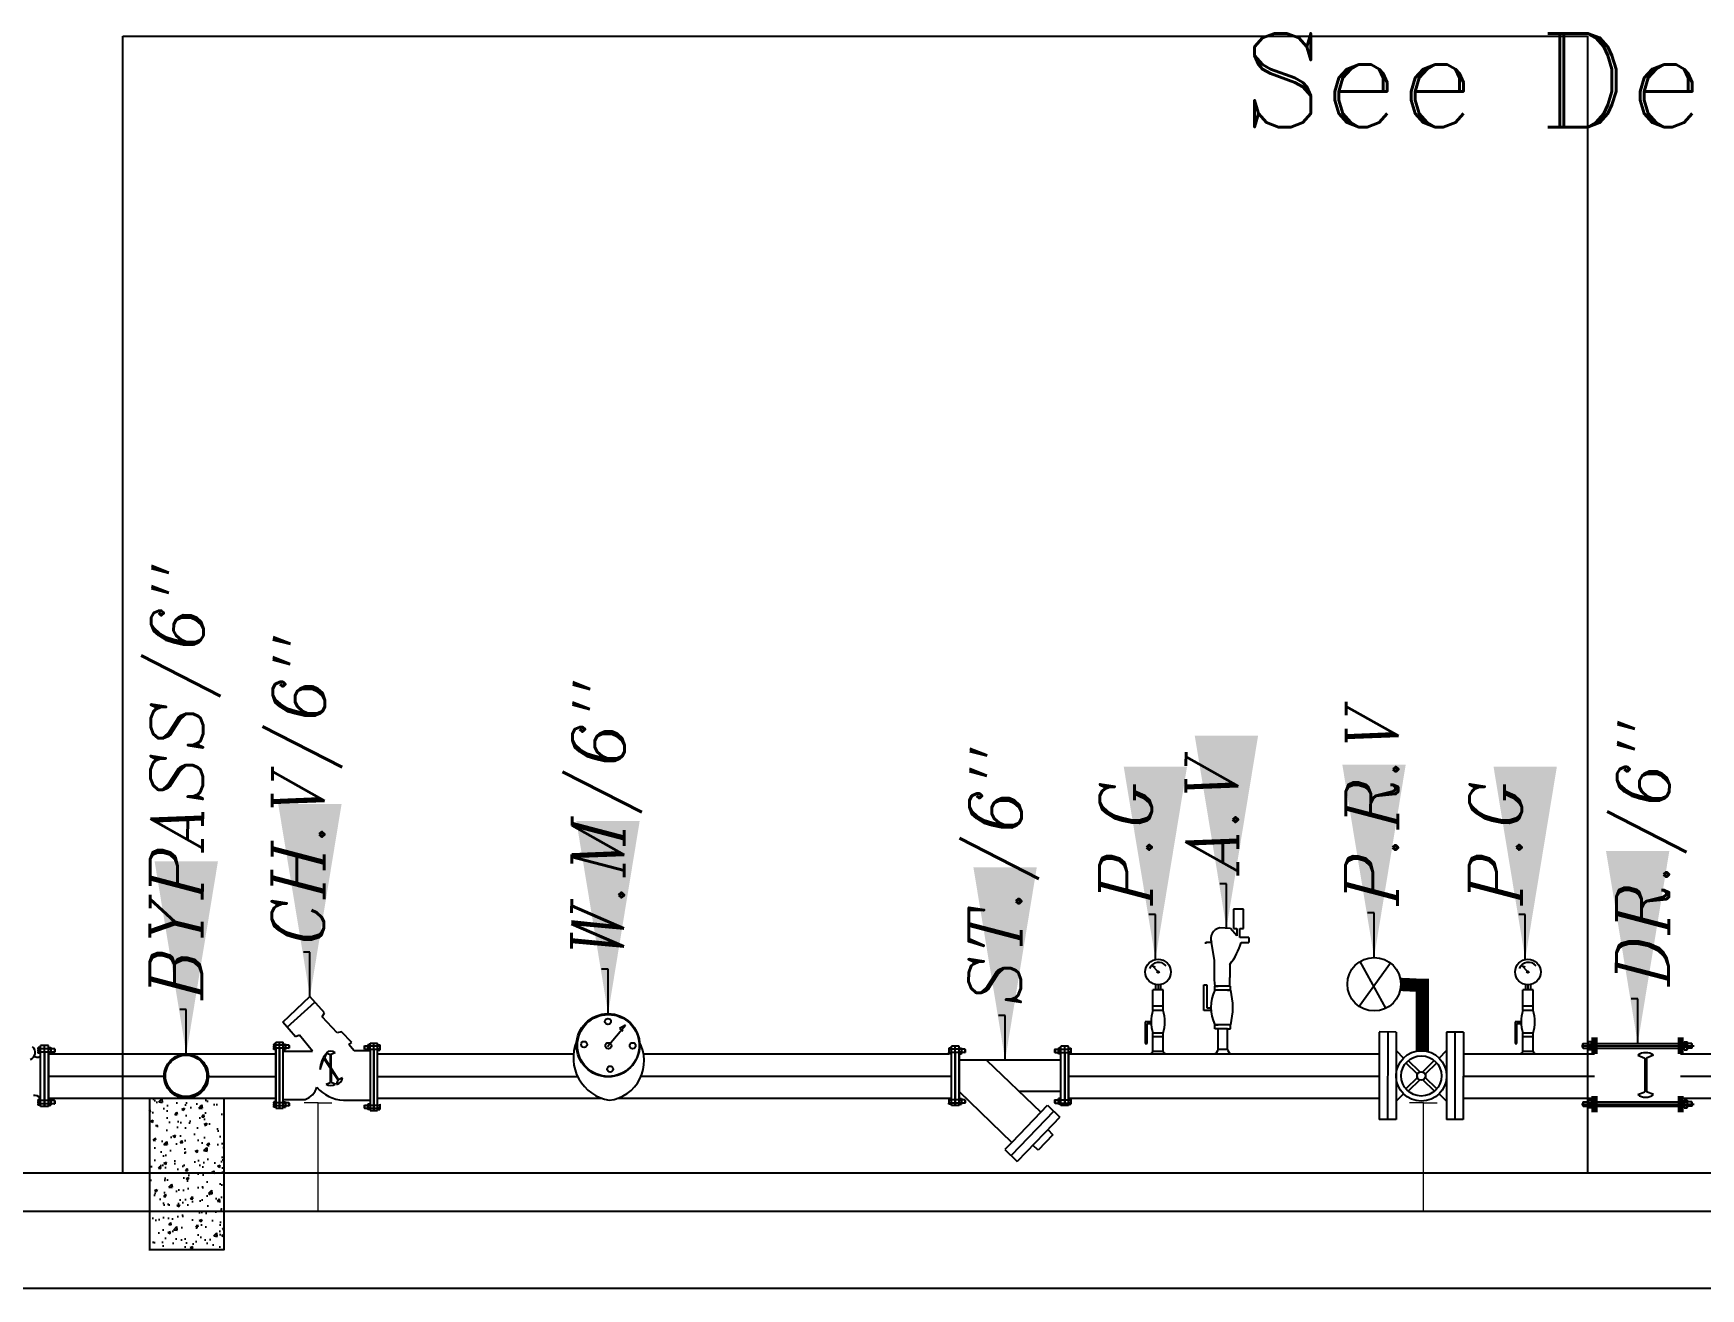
# Model space of a CAD drawing. Extents: x 152000 to 152174, y 158796 to 159332.
# Drawn here: x 152091.801 to 152096.127, y 159119.045 to 159122.302 of the extents above; entities that cross this region are included whole.
import ezdxf

# ---------------------------------------------------------------- set-up
doc = ezdxf.new("R2010")
doc.units = 0
doc.header["$LTSCALE"] = 3
doc.header["$MEASUREMENT"] = 0
doc.linetypes.add('AUSGEZOGEN', pattern=[0])
doc.linetypes.add('CENTERX41', pattern=[4.75, 2.5, -0.25, 0.25, -0.25, 0.25, -0.25, 0.25, -0.25, 0.25, -0.25])
doc.layers.get('0').update_dxf_attribs({"linetype": 'CONTINUOUS'})
doc.layers.add('BEAM', color=6, linetype='CONTINUOUS', lineweight=13)
for name, color, linetype in [('DIA 100mm', 1, 'CONTINUOUS'), ('EBENE0', 7, 'AUSGEZOGEN'), ('MECH', 6, 'CONTINUOUS'), ('NUMBERS', 6, 'CONTINUOUS'), ('TEXTS', 1, 'CONTINUOUS')]:
    doc.layers.add(name, color=color, linetype=linetype)
doc.styles.add('italic', font='italicc.shx', dxfattribs={"height": 0.4})
doc.styles.add('ROMANC', font='ROMANC', dxfattribs={"height": 7})
doc.dimstyles.get("Standard").update_dxf_attribs({"dimtxt": 0.7, "dimasz": 0.5, "dimexe": 4.572, "dimexo": 1.5875, "dimgap": 0.01, "dimtad": 1, "dimzin": 0, "dimdsep": 46, "dimtxsty": 'Standard', "dimcen": 2.286, "dimse1": 1, "dimse2": 1, "dimsd1": 1, "dimsd2": 1, "dimadec": 0, "dimazin": 0, "dimtfac": 1, "dimtdec": 4, "dimtofl": 0, "dimtmove": 0, "dimatfit": 3, "dimfxl": 1, "dimtolj": 1, "dimtzin": 0, "dimarcsym": 0})

# ---------------------------------------------------------------- blocks, each defined once
blk = doc.blocks.new('prv')
at = {"color": 7}
for p, q in [((152009.746, 159206.287), (152009.747, 159206.423)), ((152010.45, 159206.353), (152009.746, 159206.355)), ((152010.45, 159206.421), (152009.747, 159206.423)), ((152010.45, 159206.286), (152010.451, 159206.421)), ((152010.449, 159206.286), (152009.746, 159206.287)), ((152009.895, 159206.287), (152009.954, 159206.228)), ((152010.066, 159206.096), (152009.974, 159206.189)), ((152010.085, 159206.115), (152009.993, 159206.208)), ((152010.11, 159206.115), (152010.202, 159206.207)), ((152010.129, 159206.096), (152010.222, 159206.188)), ((152010.301, 159206.286), (152010.241, 159206.227)), ((152009.973, 159205.979), (152010.066, 159206.072)), ((152009.992, 159205.96), (152010.085, 159206.052)), ((152010.083, 159206.118), (152010.112, 159206.118)), ((152010.112, 159206.05), (152010.083, 159206.05)), ((152010.112, 159206.05), (152010.083, 159206.05)), ((152010.202, 159205.96), (152010.11, 159206.052)), ((152010.221, 159205.979), (152010.129, 159206.071)), ((152009.954, 159205.941), (152009.894, 159205.882)), ((152010.24, 159205.94), (152010.3, 159205.881)), ((152010.448, 159205.88), (152009.745, 159205.882)), ((152009.745, 159205.747), (152009.745, 159205.882)), ((152010.448, 159205.813), (152009.745, 159205.814)), ((152010.448, 159205.745), (152010.448, 159205.88)), ((152010.448, 159205.745), (152009.745, 159205.747))]:
    blk.add_line(p, q, dxfattribs=at)
at = {"color": 7, "const_width": 0.107}
for points in [[(152010.827, 159206.124), (152010.833, 159206.248)], [(152010.29, 159206.074), (152010.88, 159206.075)]]:
    blk.add_lwpolyline(points, dxfattribs=at)
at = {"ltscale": 5}
blk.add_circle((152010.835, 159206.462), 0.215, dxfattribs=at)
at = {"color": 7}
for radius in [0.203, 0.162, 0.0338]:
    blk.add_circle((152010.097, 159206.084), radius, dxfattribs=at)
at = {"layer": 'NUMBERS', "color": 4}
for p, q in [((152010.643, 159206.367), (152011.019, 159206.574)), ((152011.005, 159206.329), (152010.657, 159206.582))]:
    blk.add_line(p, q, dxfattribs=at)

msp = doc.modelspace()

# ---------------------------------------------------------------- hatches: boundary and pattern name
h = msp.add_hatch()
h.set_pattern_fill('AR-CONC', color=256, scale=0.009703, style=0)
h.set_pattern_definition([(50, (152179.156, 158639.75578), (0.069595362, -0.006088805), [0.007277209, -0.080049298]), (355, (152179.156, 158639.75578), (-0.013462966, 0.07298479), [0.005821767, -0.064039438]), (100.4514, (152179.1618, 158639.755275), (0.056132448, 0.066895941), [0.006184676, -0.068031435]), (46.1842, (152179.156, 158639.77519), (0.103553814, -0.016060219), [0.010915813, -0.120073946]), (96.6356, (152179.16463, 158639.77385), (0.09068981, 0.094518123), [0.009277014, -0.102047136]), (351.1842, (152179.156, 158639.77519), (0.090689736, 0.094518194), [0.00873265, -0.096059157]), (21, (152179.1657, 158639.770336), (0.057917564, -0.03906589), [0.007277209, -0.080049298]), (326, (152179.1657, 158639.77034), (0.023608753, 0.070360911), [0.005821767, -0.064039438]), (71.4514, (152179.17053, 158639.76708), (0.081526341, 0.031294957), [0.006184676, -0.068031435]), (37.5, (152179.156, 158639.755782), (0.0011798641, 0.0323005081), [0, -0.0632632025, 0, -0.0650097326, 0, -0.0642820117]), (7.5, (152179.156, 158639.755782), (0.025525493, 0.038269552), [0, -0.0370652505, 0, -0.0618077607, 0, -0.0244999365]), (327.5, (152179.134362, 158639.755782), (0.0517964983, -0.0021884868), [0, -0.024257363, 0, -0.0756829723, 0, -0.1004254824]), (317.5, (152179.12466, 158639.75578), (0.0565862342, 0.0097131315), [0, -0.031534572, 0, -0.050261256, 0, -0.071316647])])
h.paths.add_polyline_path([(152092.10194, 159119.53855), (152092.296, 159119.53855), (152092.296, 159119.14608), (152092.10194, 159119.14608)])

# ---------------------------------------------------------------- linework, layer by layer
msp.add_lwpolyline([(152092.10194, 159119.53855), (152092.10194, 159119.14608), (152092.296, 159119.14608), (152092.296, 159119.53855)])
at = {"color": 7}
for centre in [(152093.29155, 159119.7381), (152093.2297, 159119.67861), (152093.29271, 159119.67508), (152093.35572, 159119.67508), (152093.29736, 159119.61444)]:
    msp.add_circle(centre, 0.00776, dxfattribs=at)
at = {"layer": 'BEAM', "color": 2}
for p, q in [((152092.53959, 159119.52721), (152092.50373, 159119.52721)), ((152092.53959, 159119.52721), (152092.57545, 159119.52721)), ((152092.53959, 159119.2454), (152092.53959, 159119.52721)), ((152095.40743, 159119.52721), (152095.37157, 159119.52721)), ((152095.40743, 159119.52721), (152095.44329, 159119.52721)), ((152095.40743, 159119.2454), (152095.40743, 159119.52721))]:
    msp.add_line(p, q, dxfattribs=at)
at = {"layer": 'DIA 100mm', "color": 1, "linetype": 'CENTERX41'}
for centre, radius in [((152092.19738, 159119.59613), 0.05758), ((152092.19712, 159119.59686), 0.05367)]:
    msp.add_circle(centre, radius, dxfattribs=at)
at = {"layer": 'EBENE0', "color": 8, "linetype": 'AUSGEZOGEN'}
for p, q in [((152092.03295, 159121.09466), (152092.03295, 159122.29466)), ((152092.03295, 159122.29466), (152095.83295, 159122.29466)), ((152092.03295, 159119.34466), (152092.03295, 159122.29466)), ((152092.03295, 159122.29466), (152095.83295, 159122.29466)), ((152095.83295, 159122.29466), (152095.83295, 159119.34466)), ((152095.83295, 159122.29466), (152095.83295, 159119.34466)), ((152100.83295, 159119.34466), (152090.7764, 159119.34466)), ((152100.83295, 159119.24466), (152090.7764, 159119.24466)), ((152100.83295, 159119.04466), (152091.43295, 159119.04466))]:
    msp.add_line(p, q, dxfattribs=at)
at = {"layer": 'MECH'}
for p, q in [((152094.9143, 159120.02899), (152094.9143, 159119.97916)), ((152094.94052, 159120.02899), (152094.9143, 159120.02899)), ((152094.94052, 159119.97916), (152094.94052, 159120.02899)), ((152094.90727, 159119.97916), (152094.87834, 159119.98068)), ((152094.92326, 159119.96063), (152094.90727, 159119.97916)), ((152094.9143, 159119.97916), (152094.92326, 159119.97916)), ((152094.92326, 159119.97916), (152094.92326, 159119.96063)), ((152094.93093, 159119.97916), (152094.94052, 159119.97916)), ((152094.93093, 159119.95552), (152094.93093, 159119.97916)), ((152094.84317, 159119.94362), (152094.8566, 159119.94362)), ((152094.84317, 159119.93979), (152094.84317, 159119.94362)), ((152094.8566, 159119.94362), (152094.86445, 159119.89625)), ((152094.95459, 159119.95552), (152094.93093, 159119.95552)), ((152094.93447, 159119.94329), (152094.95459, 159119.94329)), ((152094.86445, 159119.89625), (152094.86445, 159119.86221)), ((152094.90481, 159119.88611), (152094.90481, 159119.85207)), ((152094.70414, 159119.88254), (152094.71158, 159119.8795)), ((152094.71898, 159119.86636), (152094.70414, 159119.88254)), ((152094.90481, 159119.8296), (152094.90481, 159119.85207)), ((152095.66368, 159119.88254), (152095.67113, 159119.8795)), ((152095.67853, 159119.86636), (152095.66368, 159119.88254)), ((152092.4478, 159119.73654), (152092.51842, 159119.80237)), ((152092.55604, 159119.76023), (152092.51842, 159119.80237)), ((152094.73223, 159119.82032), (152094.70573, 159119.82032)), ((152094.70573, 159119.76679), (152094.70573, 159119.82032)), ((152094.71235, 159119.83391), (152094.71235, 159119.82032)), ((152094.71898, 159119.83324), (152094.71898, 159119.82032)), ((152094.7256, 159119.83391), (152094.7256, 159119.82032)), ((152094.73223, 159119.76679), (152094.73223, 159119.82032)), ((152094.83742, 159119.83329), (152094.84549, 159119.83329)), ((152094.83742, 159119.76674), (152094.83742, 159119.83329)), ((152094.84549, 159119.83329), (152094.84549, 159119.77312)), ((152094.86635, 159119.81939), (152094.86635, 159119.8296)), ((152094.86635, 159119.8296), (152094.87483, 159119.8296)), ((152094.9073, 159119.8296), (152094.86635, 159119.8296)), ((152094.87483, 159119.81939), (152094.86635, 159119.81939)), ((152094.9073, 159119.81939), (152094.86635, 159119.81939)), ((152094.89881, 159119.81939), (152094.9073, 159119.81939)), ((152094.9073, 159119.81939), (152094.9073, 159119.8296)), ((152095.69177, 159119.82032), (152095.66528, 159119.82032)), ((152095.66528, 159119.76679), (152095.66528, 159119.82032)), ((152095.6719, 159119.83391), (152095.6719, 159119.82032)), ((152095.67853, 159119.83324), (152095.67853, 159119.82032)), ((152095.68515, 159119.83391), (152095.68515, 159119.82032)), ((152095.69177, 159119.76679), (152095.69177, 159119.82032)), ((152092.45918, 159119.72318), (152092.53149, 159119.78773)), ((152092.55051, 159119.7502), (152092.55604, 159119.76023)), ((152094.73223, 159119.77764), (152094.70573, 159119.77764)), ((152094.73223, 159119.76679), (152094.70573, 159119.76679)), ((152094.85574, 159119.76674), (152094.83742, 159119.76674)), ((152094.84549, 159119.77312), (152094.85558, 159119.77312)), ((152095.69177, 159119.77764), (152095.66528, 159119.77764)), ((152095.69177, 159119.76679), (152095.66528, 159119.76679)), ((152092.4807, 159119.69792), (152092.4478, 159119.73654)), ((152092.58929, 159119.7086), (152092.55051, 159119.7502)), ((152094.68558, 159119.73721), (152094.68558, 159119.68047)), ((152094.70115, 159119.73721), (152094.68558, 159119.73721)), ((152094.69033, 159119.68047), (152094.69033, 159119.73266)), ((152094.69033, 159119.73266), (152094.70254, 159119.73266)), ((152094.9073, 159119.72947), (152094.86635, 159119.72947)), ((152094.86635, 159119.72947), (152094.87483, 159119.72947)), ((152094.86635, 159119.71926), (152094.86635, 159119.72947)), ((152094.87483, 159119.71926), (152094.86635, 159119.71926)), ((152094.87483, 159119.6663), (152094.87483, 159119.71926)), ((152094.89881, 159119.71926), (152094.87483, 159119.71926)), ((152094.89881, 159119.6663), (152094.89881, 159119.71926)), ((152094.89881, 159119.71926), (152094.9073, 159119.71926)), ((152094.9073, 159119.71926), (152094.9073, 159119.72947)), ((152095.64513, 159119.73721), (152095.64513, 159119.68047)), ((152095.6607, 159119.73721), (152095.64513, 159119.73721)), ((152095.64988, 159119.68047), (152095.64988, 159119.73266)), ((152095.64988, 159119.73266), (152095.66209, 159119.73266)), ((152091.81286, 159119.6703), (152091.81286, 159119.66714)), ((152091.81888, 159119.6703), (152091.81286, 159119.6703)), ((152091.81923, 159119.51772), (152091.81923, 159119.67521)), ((152091.82947, 159119.67521), (152091.81923, 159119.67521)), ((152091.82947, 159119.51772), (152091.82947, 159119.67521)), ((152091.82947, 159119.65946), (152091.82947, 159119.67521)), ((152091.82947, 159119.51772), (152091.82947, 159119.67521)), ((152091.83971, 159119.67521), (152091.82947, 159119.67521)), ((152091.82947, 159119.51772), (152091.82947, 159119.67521)), ((152091.82947, 159119.51772), (152091.82947, 159119.67521)), ((152091.83971, 159119.51772), (152091.83971, 159119.67521)), ((152091.83971, 159119.65946), (152091.83971, 159119.67521)), ((152091.83971, 159119.51772), (152091.83971, 159119.67521)), ((152091.84001, 159119.6703), (152091.84603, 159119.6703)), ((152091.84603, 159119.6703), (152091.84603, 159119.66714)), ((152092.42985, 159119.67943), (152092.42432, 159119.67943)), ((152092.42432, 159119.67943), (152092.42432, 159119.67652)), ((152092.42432, 159119.67652), (152092.42432, 159119.66856)), ((152092.42432, 159119.67567), (152092.42985, 159119.67567)), ((152092.42432, 159119.66941), (152092.42985, 159119.66941)), ((152092.42432, 159119.66566), (152092.42432, 159119.66856)), ((152092.44928, 159119.67652), (152092.42985, 159119.67652)), ((152092.44928, 159119.66856), (152092.42985, 159119.66856)), ((152092.43017, 159119.51282), (152092.43017, 159119.68394)), ((152092.43017, 159119.68394), (152092.43958, 159119.68394)), ((152092.43017, 159119.66946), (152092.43017, 159119.68394)), ((152092.43017, 159119.51282), (152092.43017, 159119.68394)), ((152092.43017, 159119.66946), (152092.43017, 159119.52731)), ((152092.43958, 159119.51282), (152092.43958, 159119.68394)), ((152092.43958, 159119.51282), (152092.43958, 159119.68394)), ((152092.43958, 159119.51282), (152092.43958, 159119.68394)), ((152092.43958, 159119.51282), (152092.43958, 159119.68394)), ((152092.43958, 159119.66946), (152092.43958, 159119.68394)), ((152092.43958, 159119.68394), (152092.449, 159119.68394)), ((152092.43958, 159119.51282), (152092.43958, 159119.68394)), ((152092.43958, 159119.66946), (152092.43958, 159119.52731)), ((152092.449, 159119.51282), (152092.449, 159119.68394)), ((152092.44928, 159119.67943), (152092.45481, 159119.67943)), ((152092.45481, 159119.67567), (152092.44928, 159119.67567)), ((152092.45481, 159119.66941), (152092.44928, 159119.66941)), ((152092.45481, 159119.67943), (152092.45481, 159119.67652)), ((152092.45481, 159119.67652), (152092.45481, 159119.66856)), ((152092.45481, 159119.66566), (152092.45481, 159119.66856)), ((152092.46339, 159119.67652), (152092.45532, 159119.67652)), ((152092.46339, 159119.66856), (152092.45532, 159119.66856)), ((152092.46339, 159119.67652), (152092.46339, 159119.66856)), ((152092.46432, 159119.67601), (152092.46339, 159119.67652)), ((152092.46339, 159119.66856), (152092.46432, 159119.66908)), ((152092.46432, 159119.67601), (152092.46432, 159119.66908)), ((152092.4914, 159119.70203), (152092.4807, 159119.69792)), ((152092.52512, 159119.66094), (152092.4914, 159119.70203)), ((152092.59998, 159119.71107), (152092.58929, 159119.7086)), ((152092.62713, 159119.68313), (152092.59998, 159119.71107)), ((152092.6189, 159119.6782), (152092.62713, 159119.68313)), ((152092.63288, 159119.66176), (152092.6189, 159119.6782)), ((152092.65872, 159119.67395), (152092.65968, 159119.67448)), ((152092.65872, 159119.67395), (152092.65872, 159119.66681)), ((152092.65968, 159119.67448), (152092.65968, 159119.66627)), ((152092.65968, 159119.67448), (152092.668, 159119.67448)), ((152092.67422, 159119.67747), (152092.66852, 159119.67747)), ((152092.66852, 159119.67747), (152092.66852, 159119.67448)), ((152092.66852, 159119.67448), (152092.66852, 159119.66627)), ((152092.66852, 159119.6736), (152092.67422, 159119.6736)), ((152092.67422, 159119.67448), (152092.69424, 159119.67448)), ((152092.67451, 159119.6672), (152092.67451, 159119.68212)), ((152092.67451, 159119.68212), (152092.68421, 159119.68212)), ((152092.68421, 159119.68212), (152092.69391, 159119.68212)), ((152092.68421, 159119.6672), (152092.68421, 159119.68212)), ((152092.68421, 159119.50659), (152092.68421, 159119.68212)), ((152092.69391, 159119.50659), (152092.69391, 159119.68212)), ((152092.69424, 159119.67747), (152092.69995, 159119.67747)), ((152092.69995, 159119.6736), (152092.69424, 159119.6736)), ((152092.69995, 159119.67747), (152092.69995, 159119.67448)), ((152092.69995, 159119.67448), (152092.69995, 159119.66627)), ((152094.17637, 159119.66883), (152094.17637, 159119.66575)), ((152094.18223, 159119.66883), (152094.17637, 159119.66883)), ((152094.18257, 159119.52015), (152094.18257, 159119.67361)), ((152094.19255, 159119.67361), (152094.18257, 159119.67361)), ((152094.19255, 159119.52015), (152094.19255, 159119.67361)), ((152094.19255, 159119.65826), (152094.19255, 159119.67361)), ((152094.19255, 159119.52015), (152094.19255, 159119.67361)), ((152094.20252, 159119.67361), (152094.19255, 159119.67361)), ((152094.19255, 159119.52015), (152094.19255, 159119.67361)), ((152094.19255, 159119.52015), (152094.19255, 159119.67361)), ((152094.20252, 159119.52015), (152094.20252, 159119.67361)), ((152094.20252, 159119.65826), (152094.20252, 159119.67361)), ((152094.20252, 159119.52015), (152094.20252, 159119.67361)), ((152094.20282, 159119.66883), (152094.20869, 159119.66883)), ((152094.20869, 159119.66883), (152094.20869, 159119.66575)), ((152094.4607, 159119.66883), (152094.4607, 159119.66575)), ((152094.46657, 159119.66883), (152094.4607, 159119.66883)), ((152094.46687, 159119.52015), (152094.46687, 159119.67361)), ((152094.47684, 159119.67361), (152094.46687, 159119.67361)), ((152094.47684, 159119.52015), (152094.47684, 159119.67361)), ((152094.47684, 159119.65826), (152094.47684, 159119.67361)), ((152094.47684, 159119.52015), (152094.47684, 159119.67361)), ((152094.48682, 159119.67361), (152094.47684, 159119.67361)), ((152094.47684, 159119.52015), (152094.47684, 159119.67361)), ((152094.48682, 159119.52015), (152094.48682, 159119.67361)), ((152094.48682, 159119.65826), (152094.48682, 159119.67361)), ((152094.48682, 159119.52015), (152094.48682, 159119.67361)), ((152094.48716, 159119.66883), (152094.49302, 159119.66883)), ((152094.49302, 159119.66883), (152094.49302, 159119.66575)), ((152094.68558, 159119.68047), (152094.69033, 159119.68047)), ((152094.73223, 159119.70763), (152094.70573, 159119.70763)), ((152094.70573, 159119.66033), (152094.70573, 159119.70763)), ((152094.73223, 159119.69815), (152094.70573, 159119.69815)), ((152094.73223, 159119.66033), (152094.73223, 159119.70763)), ((152095.64513, 159119.68047), (152095.64988, 159119.68047)), ((152095.69177, 159119.70763), (152095.66528, 159119.70763)), ((152095.66528, 159119.66033), (152095.66528, 159119.70763)), ((152095.69177, 159119.69815), (152095.66528, 159119.69815)), ((152095.69177, 159119.66033), (152095.69177, 159119.70763)), ((152095.8174, 159119.67478), (152096.11027, 159119.67478)), ((152095.82228, 159119.68072), (152095.82089, 159119.67995)), ((152095.82089, 159119.66962), (152095.82089, 159119.67995)), ((152095.82089, 159119.66962), (152095.82228, 159119.66885)), ((152095.82228, 159119.66885), (152095.82228, 159119.68072)), ((152095.82228, 159119.68072), (152095.83431, 159119.68072)), ((152095.82228, 159119.66885), (152095.83431, 159119.66885)), ((152095.83506, 159119.68505), (152095.83506, 159119.68072)), ((152095.84332, 159119.68505), (152095.83506, 159119.68505)), ((152095.83506, 159119.66885), (152095.83506, 159119.68072)), ((152095.83506, 159119.67945), (152095.84332, 159119.67945)), ((152095.83506, 159119.67012), (152095.84332, 159119.67012)), ((152095.83506, 159119.66452), (152095.83506, 159119.66885)), ((152095.84332, 159119.66452), (152095.84332, 159119.68505)), ((152095.84332, 159119.68072), (152096.08358, 159119.68072)), ((152095.84332, 159119.66885), (152096.08358, 159119.66885)), ((152096.08358, 159119.68505), (152096.09183, 159119.68505)), ((152096.08358, 159119.66452), (152096.08358, 159119.68505)), ((152096.09183, 159119.67945), (152096.08358, 159119.67945)), ((152096.09183, 159119.67012), (152096.08358, 159119.67012)), ((152096.10359, 159119.68072), (152096.09156, 159119.68072)), ((152096.10359, 159119.66885), (152096.09156, 159119.66885)), ((152096.09183, 159119.68505), (152096.09183, 159119.68072)), ((152096.09183, 159119.66885), (152096.09183, 159119.68072)), ((152096.09183, 159119.66452), (152096.09183, 159119.66885)), ((152096.10359, 159119.68072), (152096.10498, 159119.67995)), ((152096.10359, 159119.66885), (152096.10359, 159119.68072)), ((152096.10498, 159119.66962), (152096.10359, 159119.66885)), ((152096.10498, 159119.66962), (152096.10498, 159119.67995)), ((152091.81286, 159119.66714), (152091.81286, 159119.65848)), ((152091.81286, 159119.66622), (152091.81888, 159119.66622)), ((152091.81286, 159119.65941), (152091.81888, 159119.65941)), ((152091.81286, 159119.65532), (152091.81286, 159119.65848)), ((152091.81888, 159119.65532), (152091.81286, 159119.65532)), ((152091.84001, 159119.66714), (152091.81888, 159119.66714)), ((152091.84001, 159119.65848), (152091.81888, 159119.65848)), ((152091.82947, 159119.65946), (152091.82947, 159119.53347)), ((152091.83971, 159119.65946), (152091.83971, 159119.53347)), ((152091.84603, 159119.66622), (152091.84001, 159119.66622)), ((152091.84603, 159119.65941), (152091.84001, 159119.65941)), ((152091.84001, 159119.65532), (152091.84603, 159119.65532)), ((152091.84603, 159119.66714), (152091.84603, 159119.65848)), ((152091.84603, 159119.65532), (152091.84603, 159119.65848)), ((152091.85536, 159119.66714), (152091.84658, 159119.66714)), ((152091.85536, 159119.65848), (152091.84658, 159119.65848)), ((152091.85637, 159119.66658), (152091.85536, 159119.66714)), ((152091.85536, 159119.66714), (152091.85536, 159119.65848)), ((152091.85536, 159119.65848), (152091.85637, 159119.65904)), ((152091.85637, 159119.66658), (152091.85637, 159119.65904)), ((152092.42985, 159119.66566), (152092.42432, 159119.66566)), ((152092.449, 159119.66094), (152092.52512, 159119.66094)), ((152092.44928, 159119.66566), (152092.45481, 159119.66566)), ((152092.54465, 159119.61372), (152092.55485, 159119.64202)), ((152092.55485, 159119.64202), (152092.59137, 159119.58526)), ((152092.56042, 159119.65434), (152092.55636, 159119.64366)), ((152092.55636, 159119.64366), (152092.59288, 159119.5869)), ((152092.56008, 159119.65681), (152092.57071, 159119.65263)), ((152092.57071, 159119.65263), (152092.57098, 159119.57985)), ((152092.58355, 159119.65689), (152092.57295, 159119.65263)), ((152092.57295, 159119.65263), (152092.57321, 159119.57985)), ((152092.67451, 159119.66176), (152092.63288, 159119.66176)), ((152092.65968, 159119.66627), (152092.65872, 159119.66681)), ((152092.65968, 159119.66627), (152092.668, 159119.66627)), ((152092.66852, 159119.66715), (152092.67422, 159119.66715)), ((152092.66852, 159119.66328), (152092.66852, 159119.66627)), ((152092.67422, 159119.66328), (152092.66852, 159119.66328)), ((152092.67422, 159119.66627), (152092.69424, 159119.66627)), ((152092.67451, 159119.6672), (152092.67451, 159119.52152)), ((152092.67451, 159119.65773), (152092.67451, 159119.53098)), ((152092.68421, 159119.6672), (152092.68421, 159119.52152)), ((152092.69995, 159119.66715), (152092.69424, 159119.66715)), ((152092.69424, 159119.66328), (152092.69995, 159119.66328)), ((152092.69995, 159119.66328), (152092.69995, 159119.66627)), ((152094.17637, 159119.66575), (152094.17637, 159119.65731)), ((152094.17637, 159119.66485), (152094.18223, 159119.66485)), ((152094.17637, 159119.65821), (152094.18223, 159119.65821)), ((152094.17637, 159119.65423), (152094.17637, 159119.65731)), ((152094.18223, 159119.65423), (152094.17637, 159119.65423)), ((152094.20282, 159119.66575), (152094.18223, 159119.66575)), ((152094.20282, 159119.65731), (152094.18223, 159119.65731)), ((152094.19255, 159119.65826), (152094.19255, 159119.53549)), ((152094.20252, 159119.65826), (152094.20252, 159119.53549)), ((152094.46687, 159119.63773), (152094.20252, 159119.63773)), ((152094.20869, 159119.66485), (152094.20282, 159119.66485)), ((152094.20869, 159119.65821), (152094.20282, 159119.65821)), ((152094.20282, 159119.65423), (152094.20869, 159119.65423)), ((152094.20869, 159119.66575), (152094.20869, 159119.65731)), ((152094.20869, 159119.65423), (152094.20869, 159119.65731)), ((152094.21777, 159119.66575), (152094.20922, 159119.66575)), ((152094.21777, 159119.65731), (152094.20922, 159119.65731)), ((152094.21877, 159119.6652), (152094.21777, 159119.66575)), ((152094.21777, 159119.66575), (152094.21777, 159119.65731)), ((152094.21777, 159119.65731), (152094.21877, 159119.65786)), ((152094.21877, 159119.6652), (152094.21877, 159119.65786)), ((152094.27376, 159119.63773), (152094.41441, 159119.5023)), ((152094.45062, 159119.6652), (152094.45161, 159119.66575)), ((152094.45062, 159119.6652), (152094.45062, 159119.65786)), ((152094.45161, 159119.65731), (152094.45062, 159119.65786)), ((152094.45161, 159119.66575), (152094.46017, 159119.66575)), ((152094.45161, 159119.66575), (152094.45161, 159119.65731)), ((152094.45161, 159119.65731), (152094.46017, 159119.65731)), ((152094.4607, 159119.66575), (152094.4607, 159119.65731)), ((152094.4607, 159119.66485), (152094.46657, 159119.66485)), ((152094.4607, 159119.65821), (152094.46657, 159119.65821)), ((152094.4607, 159119.65423), (152094.4607, 159119.65731)), ((152094.46657, 159119.65423), (152094.4607, 159119.65423)), ((152094.46657, 159119.66575), (152094.48716, 159119.66575)), ((152094.46657, 159119.65731), (152094.48716, 159119.65731)), ((152094.47684, 159119.65826), (152094.47684, 159119.53549)), ((152094.48682, 159119.65826), (152094.48682, 159119.53549)), ((152094.49302, 159119.66485), (152094.48716, 159119.66485)), ((152094.49302, 159119.65821), (152094.48716, 159119.65821)), ((152094.48716, 159119.65423), (152094.49302, 159119.65423)), ((152094.49302, 159119.66575), (152094.49302, 159119.65731)), ((152094.49302, 159119.65423), (152094.49302, 159119.65731)), ((152094.73223, 159119.66033), (152094.70573, 159119.66033)), ((152094.87483, 159119.6663), (152094.89881, 159119.6663)), ((152095.69177, 159119.66033), (152095.66528, 159119.66033)), ((152095.84332, 159119.66452), (152095.83506, 159119.66452)), ((152095.96366, 159119.65031), (152095.98213, 159119.64297)), ((152095.98213, 159119.64297), (152095.98213, 159119.55554)), ((152096.00448, 159119.65031), (152095.98601, 159119.64297)), ((152095.98601, 159119.64297), (152095.98601, 159119.55554)), ((152096.08358, 159119.66452), (152096.09183, 159119.66452)), ((152092.58731, 159119.57458), (152092.59137, 159119.58526)), ((152092.60317, 159119.59187), (152092.59288, 159119.5869)), ((152092.56038, 159119.57559), (152092.57098, 159119.57985)), ((152092.58384, 159119.57567), (152092.57321, 159119.57985)), ((152094.20252, 159119.55607), (152094.33934, 159119.42433)), ((152094.46687, 159119.55603), (152094.35861, 159119.55603)), ((152095.96366, 159119.54819), (152095.98213, 159119.55554)), ((152096.00448, 159119.54819), (152095.98601, 159119.55554)), ((152091.81286, 159119.5359), (152091.81286, 159119.53274)), ((152091.81888, 159119.5359), (152091.81286, 159119.5359)), ((152091.81286, 159119.53274), (152091.81286, 159119.52408)), ((152091.81286, 159119.53181), (152091.81888, 159119.53181)), ((152091.81286, 159119.525), (152091.81888, 159119.525)), ((152091.81286, 159119.52092), (152091.81286, 159119.52408)), ((152091.81888, 159119.52092), (152091.81286, 159119.52092)), ((152091.84001, 159119.53274), (152091.81888, 159119.53274)), ((152091.84001, 159119.52408), (152091.81888, 159119.52408)), ((152091.82947, 159119.51772), (152091.81923, 159119.51772)), ((152091.82947, 159119.51772), (152091.81923, 159119.51772)), ((152091.82947, 159119.53347), (152091.82947, 159119.51772)), ((152091.83971, 159119.51772), (152091.82947, 159119.51772)), ((152091.83971, 159119.51772), (152091.82947, 159119.51772)), ((152091.83971, 159119.53347), (152091.83971, 159119.51772)), ((152091.84001, 159119.5359), (152091.84603, 159119.5359)), ((152091.84603, 159119.53181), (152091.84001, 159119.53181)), ((152091.84603, 159119.525), (152091.84001, 159119.525)), ((152091.84001, 159119.52092), (152091.84603, 159119.52092)), ((152091.84603, 159119.5359), (152091.84603, 159119.53274)), ((152091.84603, 159119.53274), (152091.84603, 159119.52408)), ((152091.84603, 159119.52092), (152091.84603, 159119.52408)), ((152091.85536, 159119.53274), (152091.84658, 159119.53274)), ((152091.85536, 159119.52408), (152091.84658, 159119.52408)), ((152091.85637, 159119.53218), (152091.85536, 159119.53274)), ((152091.85536, 159119.53274), (152091.85536, 159119.52408)), ((152091.85536, 159119.52408), (152091.85637, 159119.52464)), ((152091.85637, 159119.53218), (152091.85637, 159119.52464)), ((152092.42985, 159119.52953), (152092.42432, 159119.52953)), ((152092.42432, 159119.52953), (152092.42432, 159119.52663)), ((152092.42432, 159119.52663), (152092.42432, 159119.51867)), ((152092.42432, 159119.52578), (152092.42985, 159119.52578)), ((152092.42432, 159119.51952), (152092.42985, 159119.51952)), ((152092.42432, 159119.51576), (152092.42432, 159119.51867)), ((152092.42985, 159119.51576), (152092.42432, 159119.51576)), ((152092.44928, 159119.52663), (152092.42985, 159119.52663)), ((152092.44928, 159119.51867), (152092.42985, 159119.51867)), ((152092.43017, 159119.52731), (152092.43017, 159119.51282)), ((152092.43017, 159119.51282), (152092.43958, 159119.51282)), ((152092.43017, 159119.51282), (152092.43958, 159119.51282)), ((152092.43958, 159119.52731), (152092.43958, 159119.51282)), ((152092.43958, 159119.51282), (152092.449, 159119.51282)), ((152092.43958, 159119.51282), (152092.449, 159119.51282)), ((152092.449, 159119.53556), (152092.50595, 159119.53556)), ((152092.44928, 159119.52953), (152092.45481, 159119.52953)), ((152092.45481, 159119.52578), (152092.44928, 159119.52578)), ((152092.45481, 159119.51952), (152092.44928, 159119.51952)), ((152092.44928, 159119.51576), (152092.45481, 159119.51576)), ((152092.45481, 159119.52953), (152092.45481, 159119.52663)), ((152092.45481, 159119.52663), (152092.45481, 159119.51867)), ((152092.45481, 159119.51576), (152092.45481, 159119.51867)), ((152092.46339, 159119.52663), (152092.45532, 159119.52663)), ((152092.46339, 159119.51867), (152092.45532, 159119.51867)), ((152092.46339, 159119.52663), (152092.46339, 159119.51867)), ((152092.46432, 159119.52611), (152092.46339, 159119.52663)), ((152092.46339, 159119.51867), (152092.46432, 159119.51918)), ((152092.46432, 159119.52611), (152092.46432, 159119.51918)), ((152092.60509, 159119.53409), (152092.67451, 159119.53409)), ((152092.65872, 159119.52029), (152092.65968, 159119.52082)), ((152092.65872, 159119.52029), (152092.65872, 159119.51315)), ((152092.65968, 159119.51261), (152092.65872, 159119.51315)), ((152092.65968, 159119.52082), (152092.65968, 159119.51261)), ((152092.65968, 159119.52082), (152092.668, 159119.52082)), ((152092.65968, 159119.51261), (152092.668, 159119.51261)), ((152092.67422, 159119.52381), (152092.66852, 159119.52381)), ((152092.66852, 159119.52381), (152092.66852, 159119.52082)), ((152092.66852, 159119.52082), (152092.66852, 159119.51261)), ((152092.66852, 159119.51994), (152092.67422, 159119.51994)), ((152092.66852, 159119.51349), (152092.67422, 159119.51349)), ((152092.66852, 159119.50962), (152092.66852, 159119.51261)), ((152092.67422, 159119.50962), (152092.66852, 159119.50962)), ((152092.67422, 159119.52082), (152092.69424, 159119.52082)), ((152092.67422, 159119.51261), (152092.69424, 159119.51261)), ((152092.67451, 159119.52152), (152092.67451, 159119.50659)), ((152092.67451, 159119.50659), (152092.68421, 159119.50659)), ((152092.67451, 159119.50659), (152092.68421, 159119.50659)), ((152092.68421, 159119.52152), (152092.68421, 159119.50659)), ((152092.68421, 159119.50659), (152092.69391, 159119.50659)), ((152092.68421, 159119.50659), (152092.69391, 159119.50659)), ((152092.69995, 159119.51994), (152092.69424, 159119.51994)), ((152092.69995, 159119.51349), (152092.69424, 159119.51349)), ((152092.69424, 159119.50962), (152092.69995, 159119.50962)), ((152092.69995, 159119.52381), (152092.69995, 159119.52082)), ((152092.69995, 159119.52082), (152092.69995, 159119.51261)), ((152092.69995, 159119.50962), (152092.69995, 159119.51261)), ((152094.17637, 159119.53785), (152094.17637, 159119.53478)), ((152094.18223, 159119.53785), (152094.17637, 159119.53785)), ((152094.17637, 159119.53478), (152094.17637, 159119.52634)), ((152094.17637, 159119.53387), (152094.18223, 159119.53387)), ((152094.17637, 159119.52724), (152094.18223, 159119.52724)), ((152094.17637, 159119.52326), (152094.17637, 159119.52634)), ((152094.18223, 159119.52326), (152094.17637, 159119.52326)), ((152094.20282, 159119.53478), (152094.18223, 159119.53478)), ((152094.20282, 159119.52634), (152094.18223, 159119.52634)), ((152094.19255, 159119.52015), (152094.18257, 159119.52015)), ((152094.19255, 159119.52015), (152094.18257, 159119.52015)), ((152094.19255, 159119.53549), (152094.19255, 159119.52015)), ((152094.20252, 159119.52015), (152094.19255, 159119.52015)), ((152094.20252, 159119.52015), (152094.19255, 159119.52015)), ((152094.20252, 159119.53549), (152094.20252, 159119.52015)), ((152094.20282, 159119.53785), (152094.20869, 159119.53785)), ((152094.20869, 159119.53387), (152094.20282, 159119.53387)), ((152094.20869, 159119.52724), (152094.20282, 159119.52724)), ((152094.20282, 159119.52326), (152094.20869, 159119.52326)), ((152094.20869, 159119.53785), (152094.20869, 159119.53478)), ((152094.20869, 159119.53478), (152094.20869, 159119.52634)), ((152094.20869, 159119.52326), (152094.20869, 159119.52634)), ((152094.21777, 159119.53478), (152094.20922, 159119.53478)), ((152094.21777, 159119.52634), (152094.20922, 159119.52634)), ((152094.21877, 159119.53423), (152094.21777, 159119.53478)), ((152094.21777, 159119.53478), (152094.21777, 159119.52634)), ((152094.21777, 159119.52634), (152094.21877, 159119.52688)), ((152094.21877, 159119.53423), (152094.21877, 159119.52688)), ((152094.44839, 159119.50511), (152094.33783, 159119.39028)), ((152094.41441, 159119.5023), (152094.33934, 159119.42433)), ((152094.41441, 159119.5023), (152094.43216, 159119.52073)), ((152094.43216, 159119.52073), (152094.46424, 159119.48985)), ((152094.45062, 159119.53423), (152094.45161, 159119.53478)), ((152094.45062, 159119.53423), (152094.45062, 159119.52688)), ((152094.45161, 159119.52634), (152094.45062, 159119.52688)), ((152094.45161, 159119.53478), (152094.46017, 159119.53478)), ((152094.45161, 159119.53478), (152094.45161, 159119.52634)), ((152094.45161, 159119.52634), (152094.46017, 159119.52634)), ((152094.4607, 159119.53785), (152094.4607, 159119.53478)), ((152094.46657, 159119.53785), (152094.4607, 159119.53785)), ((152094.4607, 159119.53478), (152094.4607, 159119.52634)), ((152094.4607, 159119.53387), (152094.46657, 159119.53387)), ((152094.4607, 159119.52724), (152094.46657, 159119.52724)), ((152094.4607, 159119.52326), (152094.4607, 159119.52634)), ((152094.46657, 159119.52326), (152094.4607, 159119.52326)), ((152094.46657, 159119.53478), (152094.48716, 159119.53478)), ((152094.46657, 159119.52634), (152094.48716, 159119.52634)), ((152094.47684, 159119.52015), (152094.46687, 159119.52015)), ((152094.47684, 159119.52015), (152094.46687, 159119.52015)), ((152094.47684, 159119.53549), (152094.47684, 159119.52015)), ((152094.48682, 159119.52015), (152094.47684, 159119.52015)), ((152094.48682, 159119.52015), (152094.47684, 159119.52015)), ((152094.48682, 159119.53549), (152094.48682, 159119.52015)), ((152094.48716, 159119.53785), (152094.49302, 159119.53785)), ((152094.49302, 159119.53387), (152094.48716, 159119.53387)), ((152094.49302, 159119.52724), (152094.48716, 159119.52724)), ((152094.48716, 159119.52326), (152094.49302, 159119.52326)), ((152094.49302, 159119.53785), (152094.49302, 159119.53478)), ((152094.49302, 159119.53478), (152094.49302, 159119.52634)), ((152094.49302, 159119.52326), (152094.49302, 159119.52634)), ((152095.8174, 159119.52372), (152096.10981, 159119.52372)), ((152095.82089, 159119.52889), (152095.82228, 159119.52966)), ((152095.82089, 159119.52889), (152095.82089, 159119.51856)), ((152095.82228, 159119.51779), (152095.82089, 159119.51856)), ((152095.82228, 159119.52966), (152095.82228, 159119.51779)), ((152095.82228, 159119.52966), (152095.83431, 159119.52966)), ((152095.82228, 159119.51779), (152095.83431, 159119.51779)), ((152095.84332, 159119.53399), (152095.83506, 159119.53399)), ((152095.83506, 159119.53399), (152095.83506, 159119.52966)), ((152095.83506, 159119.52966), (152095.83506, 159119.51779)), ((152095.83506, 159119.52839), (152095.84332, 159119.52839)), ((152095.83506, 159119.51906), (152095.84332, 159119.51906)), ((152095.83506, 159119.51346), (152095.83506, 159119.51779)), ((152095.84332, 159119.51346), (152095.83506, 159119.51346)), ((152095.84332, 159119.53399), (152095.84332, 159119.51346)), ((152095.84332, 159119.52966), (152096.08358, 159119.52966)), ((152095.84332, 159119.51779), (152096.08358, 159119.51779)), ((152096.08358, 159119.53399), (152096.09183, 159119.53399)), ((152096.08358, 159119.53399), (152096.08358, 159119.51346)), ((152096.09183, 159119.52839), (152096.08358, 159119.52839)), ((152096.09183, 159119.51906), (152096.08358, 159119.51906)), ((152096.08358, 159119.51346), (152096.09183, 159119.51346)), ((152096.10359, 159119.52966), (152096.09156, 159119.52966)), ((152096.10359, 159119.51779), (152096.09156, 159119.51779)), ((152096.09183, 159119.53399), (152096.09183, 159119.52966)), ((152096.09183, 159119.52966), (152096.09183, 159119.51779)), ((152096.09183, 159119.51346), (152096.09183, 159119.51779)), ((152096.10359, 159119.52966), (152096.10498, 159119.52889)), ((152096.10359, 159119.51779), (152096.10359, 159119.52966)), ((152096.10498, 159119.51856), (152096.10359, 159119.51779)), ((152096.10498, 159119.51856), (152096.10498, 159119.52889)), ((152094.44649, 159119.47142), (152094.35367, 159119.37502)), ((152094.4331, 159119.45751), (152094.44597, 159119.44348)), ((152094.44649, 159119.47142), (152094.46424, 159119.48985)), ((152094.33934, 159119.42433), (152094.3216, 159119.4059)), ((152094.40779, 159119.40382), (152094.3941, 159119.41701)), ((152094.44597, 159119.44348), (152094.40779, 159119.40382)), ((152094.3216, 159119.4059), (152094.35367, 159119.37502))]:
    msp.add_line(p, q, dxfattribs=at)
msp.add_lwpolyline([(152094.95459, 159119.95552), (152094.95459, 159119.94329)], dxfattribs=at)
at = {"layer": 'MECH', "const_width": 0.01619}
for points in [[(152095.85147, 159119.69649), (152095.85147, 159119.65369)], [(152096.07487, 159119.69649), (152096.07487, 159119.65369)], [(152095.85147, 159119.50202), (152095.85147, 159119.54481)], [(152096.07487, 159119.50202), (152096.07487, 159119.54481)]]:
    msp.add_lwpolyline(points, dxfattribs=at)
at = {"layer": 'MECH'}
for centre, radius in [((152094.71898, 159119.86636), 0.03312), ((152095.67853, 159119.86636), 0.03312), ((152094.71898, 159119.86636), 0.00239), ((152095.67853, 159119.86636), 0.00239)]:
    msp.add_circle(centre, radius, dxfattribs=at)
for centre, radius, start, end in [((152094.8846, 159119.95239), 0.02897, 102.4809, 199.03596), ((152094.78274, 159119.98569), 0.15754, 320.79177, 344.3869), ((152094.72036, 159119.86593), 0.02551, 39.64234, 158.09985), ((152095.67991, 159119.86593), 0.02551, 39.64234, 158.09985), ((152094.98226, 159119.85269), 0.1182, 175.37553, 191.26472), ((152094.95635, 159119.77443), 0.10061, 153.45673, 206.54327), ((152094.73164, 159119.77443), 0.18133, 345.6432, 14.3568), ((152094.799, 159119.73721), 0.09785, 162.40431, 197.59569), ((152094.63896, 159119.73721), 0.09785, 342.40431, 17.59569), ((152095.75855, 159119.73721), 0.09785, 162.40431, 197.59569), ((152095.5985, 159119.73721), 0.09785, 342.40431, 17.59569), ((152091.78653, 159119.65696), 0.01914, 290.7583, 52.57224), ((152091.81526, 159119.66826), 0.00315, 139.521, 220.479), ((152091.84364, 159119.66826), 0.00315, 319.521, 40.479), ((152092.42652, 159119.67755), 0.00289, 139.521, 220.479), ((152092.42652, 159119.66753), 0.00289, 139.521, 220.479), ((152092.4311, 159119.67254), 0.00747, 155.22028, 204.77972), ((152092.45261, 159119.67755), 0.00289, 319.521, 40.479), ((152092.44803, 159119.67254), 0.00747, 335.22028, 24.77972), ((152092.45261, 159119.66753), 0.00289, 319.521, 40.479), ((152092.67079, 159119.67554), 0.00298, 139.521, 220.479), ((152092.67551, 159119.67038), 0.0077, 155.22028, 204.77972), ((152092.69768, 159119.67554), 0.00298, 319.521, 40.479), ((152092.69296, 159119.67038), 0.0077, 335.22028, 24.77972), ((152094.1787, 159119.66684), 0.00307, 139.521, 220.479), ((152094.20636, 159119.66684), 0.00307, 319.521, 40.479), ((152094.46303, 159119.66684), 0.00307, 139.521, 220.479), ((152094.49069, 159119.66684), 0.00307, 319.521, 40.479), ((152095.83835, 159119.68225), 0.00431, 139.521, 220.479), ((152095.83835, 159119.66732), 0.00431, 139.521, 220.479), ((152095.84517, 159119.67478), 0.01113, 155.22028, 204.77972), ((152096.08855, 159119.68225), 0.00431, 319.521, 40.479), ((152096.08172, 159119.67478), 0.01113, 335.22028, 24.77972), ((152096.08855, 159119.66732), 0.00431, 319.521, 40.479), ((152091.81153, 159119.65608), 0.01064, 223.60906, 316.39094), ((152091.81526, 159119.65737), 0.00315, 139.521, 220.479), ((152091.82024, 159119.66281), 0.00812, 155.22028, 204.77972), ((152091.83866, 159119.66281), 0.00812, 335.22028, 24.77972), ((152091.84364, 159119.65737), 0.00315, 319.521, 40.479), ((152092.60853, 159119.61228), 0.0639, 138.83946, 178.70721), ((152092.57187, 159119.64079), 0.01989, 54.05537, 126.35704), ((152092.67079, 159119.66522), 0.00298, 139.521, 220.479), ((152092.69768, 159119.66522), 0.00298, 319.521, 40.479), ((152094.1787, 159119.65622), 0.00307, 139.521, 220.479), ((152094.18355, 159119.66153), 0.00791, 155.22028, 204.77972), ((152094.2015, 159119.66153), 0.00791, 335.22028, 24.77972), ((152094.20636, 159119.65622), 0.00307, 319.521, 40.479), ((152094.46789, 159119.66153), 0.00791, 155.22028, 204.77972), ((152094.46303, 159119.65622), 0.00307, 139.521, 220.479), ((152094.48584, 159119.66153), 0.00791, 335.22028, 24.77972), ((152094.49069, 159119.65622), 0.00307, 319.521, 40.479), ((152094.69561, 159119.66456), 0.01097, 277.65218, 337.2882), ((152094.74234, 159119.66456), 0.01097, 202.7118, 262.34782), ((152094.85844, 159119.66899), 0.01661, 292.96529, 350.69712), ((152094.91521, 159119.66899), 0.01661, 189.30288, 247.03471), ((152095.65516, 159119.66456), 0.01097, 277.65218, 337.2882), ((152095.70189, 159119.66456), 0.01097, 202.7118, 262.34782), ((152095.98407, 159119.62238), 0.0346, 53.84916, 126.15084), ((152092.58341, 159119.59408), 0.01989, 281.31684, 353.61851), ((152091.80232, 159119.52283), 0.02335, 43.57636, 93.93161), ((152092.49044, 159119.58073), 0.04775, 288.94428, 343.72029), ((152092.60784, 159119.62758), 0.09353, 220.09125, 268.31634), ((152092.57205, 159119.59168), 0.01989, 234.05537, 306.35704), ((152095.98407, 159119.57613), 0.0346, 233.84916, 306.15084), ((152091.81526, 159119.53385), 0.00315, 139.521, 220.479), ((152091.81526, 159119.52296), 0.00315, 139.521, 220.479), ((152091.82024, 159119.52841), 0.00812, 155.22028, 204.77972), ((152091.84364, 159119.53385), 0.00315, 319.521, 40.479), ((152091.83866, 159119.52841), 0.00812, 335.22028, 24.77972), ((152091.84364, 159119.52296), 0.00315, 319.521, 40.479), ((152092.42652, 159119.52766), 0.00289, 139.521, 220.479), ((152092.42652, 159119.51764), 0.00289, 139.521, 220.479), ((152092.4311, 159119.52265), 0.00747, 155.22028, 204.77972), ((152092.45261, 159119.52766), 0.00289, 319.521, 40.479), ((152092.44803, 159119.52265), 0.00747, 335.22028, 24.77972), ((152092.45261, 159119.51764), 0.00289, 319.521, 40.479), ((152092.67079, 159119.52188), 0.00298, 139.521, 220.479), ((152092.67079, 159119.51155), 0.00298, 139.521, 220.479), ((152092.67551, 159119.51672), 0.0077, 155.22028, 204.77972), ((152092.69768, 159119.52188), 0.00298, 319.521, 40.479), ((152092.69296, 159119.51672), 0.0077, 335.22028, 24.77972), ((152092.69768, 159119.51155), 0.00298, 319.521, 40.479), ((152094.1787, 159119.53586), 0.00307, 139.521, 220.479), ((152094.1787, 159119.52525), 0.00307, 139.521, 220.479), ((152094.18355, 159119.53056), 0.00791, 155.22028, 204.77972), ((152094.20636, 159119.53586), 0.00307, 319.521, 40.479), ((152094.2015, 159119.53056), 0.00791, 335.22028, 24.77972), ((152094.20636, 159119.52525), 0.00307, 319.521, 40.479), ((152094.46303, 159119.53586), 0.00307, 139.521, 220.479), ((152094.46789, 159119.53056), 0.00791, 155.22028, 204.77972), ((152094.46303, 159119.52525), 0.00307, 139.521, 220.479), ((152094.49069, 159119.53586), 0.00307, 319.521, 40.479), ((152094.48584, 159119.53056), 0.00791, 335.22028, 24.77972), ((152094.49069, 159119.52525), 0.00307, 319.521, 40.479), ((152095.83835, 159119.53119), 0.00431, 139.521, 220.479), ((152095.83835, 159119.51626), 0.00431, 139.521, 220.479), ((152095.84517, 159119.52372), 0.01113, 155.22028, 204.77972), ((152096.08855, 159119.53119), 0.00431, 319.521, 40.479), ((152096.08172, 159119.52372), 0.01113, 335.22028, 24.77972), ((152096.08855, 159119.51626), 0.00431, 319.521, 40.479)]:
    msp.add_arc(centre, radius, start, end, dxfattribs=at)
at = {"layer": 'NUMBERS', "color": 0, "linetype": 'ByBlock'}
for p, q in [((152093.29059, 159119.67336), (152093.33691, 159119.72834)), ((152093.33691, 159119.72834), (152093.32166, 159119.72015)), ((152093.32166, 159119.72015), (152093.33052, 159119.71318))]:
    msp.add_line(p, q, dxfattribs=at)
for centre, radius in [((152093.2919, 159119.67631), 0.08203), ((152093.29248, 159119.67573), 0.08015)]:
    msp.add_circle(centre, radius, dxfattribs=at)
for centre, radius, start, end in [((152093.31348, 159119.64374), 0.11174, 157.67908, 260.54011), ((152093.2827, 159119.63563), 0.10286, 276.92889, 29.43522)]:
    msp.add_arc(centre, radius, start, end, dxfattribs=at)
at = {"layer": 'TEXTS'}
for points in [[(152091.83971, 159119.65371), (152092.43017, 159119.65371)], [(152092.69391, 159119.65371), (152093.20218, 159119.65371)], [(152093.3868, 159119.65371), (152094.17637, 159119.65371)], [(152094.48682, 159119.65369), (152095.2929, 159119.65369)], [(152095.5111, 159119.65369), (152095.85147, 159119.65369)], [(152096.07487, 159119.65369), (152096.1599, 159119.65369)], [(152091.83971, 159119.59613), (152092.1398, 159119.59613)], [(152092.25496, 159119.59506), (152092.43017, 159119.59506)], [(152092.69391, 159119.59506), (152093.2129, 159119.59506)], [(152093.37768, 159119.59613), (152094.18257, 159119.59613)], [(152094.48682, 159119.59611), (152095.29286, 159119.59611)], [(152095.51106, 159119.59611), (152095.85147, 159119.59611)], [(152096.07487, 159119.59611), (152096.1599, 159119.59611)], [(152091.83971, 159119.53855), (152092.43017, 159119.53855)], [(152092.69391, 159119.53855), (152093.2758, 159119.53855)], [(152093.31669, 159119.53855), (152094.17637, 159119.53855)], [(152094.48682, 159119.53854), (152095.29282, 159119.53854)], [(152095.51102, 159119.53854), (152095.85147, 159119.53854)], [(152096.07487, 159119.53854), (152096.1599, 159119.53854)]]:
    msp.add_lwpolyline(points, dxfattribs=at)

# ---------------------------------------------------------------- block references
at = {"layer": 'TEXTS', "color": 2, "xscale": 0.3227663158349989, "yscale": 0.3227663158349989, "zscale": 0.3227663158349989, "rotation": 90.09999479512233}
msp.add_blockref('prv', (203567.31271, 110145.61383), dxfattribs=at)

# ---------------------------------------------------------------- texts
at = {"color": 7, "style": 'ROMANC'}
msp.add_text('See Detail B', height=0.2431446, dxfattribs=at).set_placement((152094.93802, 159122.05893, -0.00001))
at = {"layer": 'NUMBERS', "color": 5, "style": 'italic'}
for s, p in [('BYPASS/6"', (152092.23786, 159119.79306)), ('CH.V/6"', (152092.55444, 159119.9334)), ('W.M/6"', (152093.33234, 159119.89769)), ('P.R.V', (152095.34037, 159120.0383)), ('DR./6"', (152096.04317, 159119.82912)), ('ST./6"', (152094.36266, 159119.77707)), ('A.V', (152094.92557, 159120.12813)), ('P.G', (152094.70196, 159120.03883)), ('P.G', (152095.66151, 159120.03883))]:
    msp.add_text(s, height=0.135478, rotation=89.74376, dxfattribs=at).set_placement(p)

# ---------------------------------------------------------------- leaders
for points in [[(152094.89642, 159119.97973), (152094.89639, 159120.0955), (152094.87945, 159120.09549)], [(152094.71208, 159119.89948), (152094.71205, 159120.01525), (152094.69512, 159120.01525)], [(152095.27937, 159119.9042), (152095.27934, 159120.01997), (152095.26241, 159120.01996)], [(152095.67163, 159119.89948), (152095.6716, 159120.01525), (152095.65466, 159120.01525)], [(152092.51842, 159119.80237), (152092.51839, 159119.91814), (152092.50146, 159119.91814)], [(152093.2919, 159119.75834), (152093.29187, 159119.87411), (152093.27493, 159119.87411)], [(152092.19764, 159119.65371), (152092.19761, 159119.76948), (152092.18068, 159119.76947)], [(152095.96345, 159119.68072), (152095.96342, 159119.79649), (152095.94648, 159119.79649)], [(152094.32222, 159119.63773), (152094.32218, 159119.7535), (152094.30525, 159119.75349)]]:
    msp.add_leader(points, dimstyle='Standard', override={"dimscale": 1, "dimfxl": 0.18})

doc.saveas('drawing.dxf')
